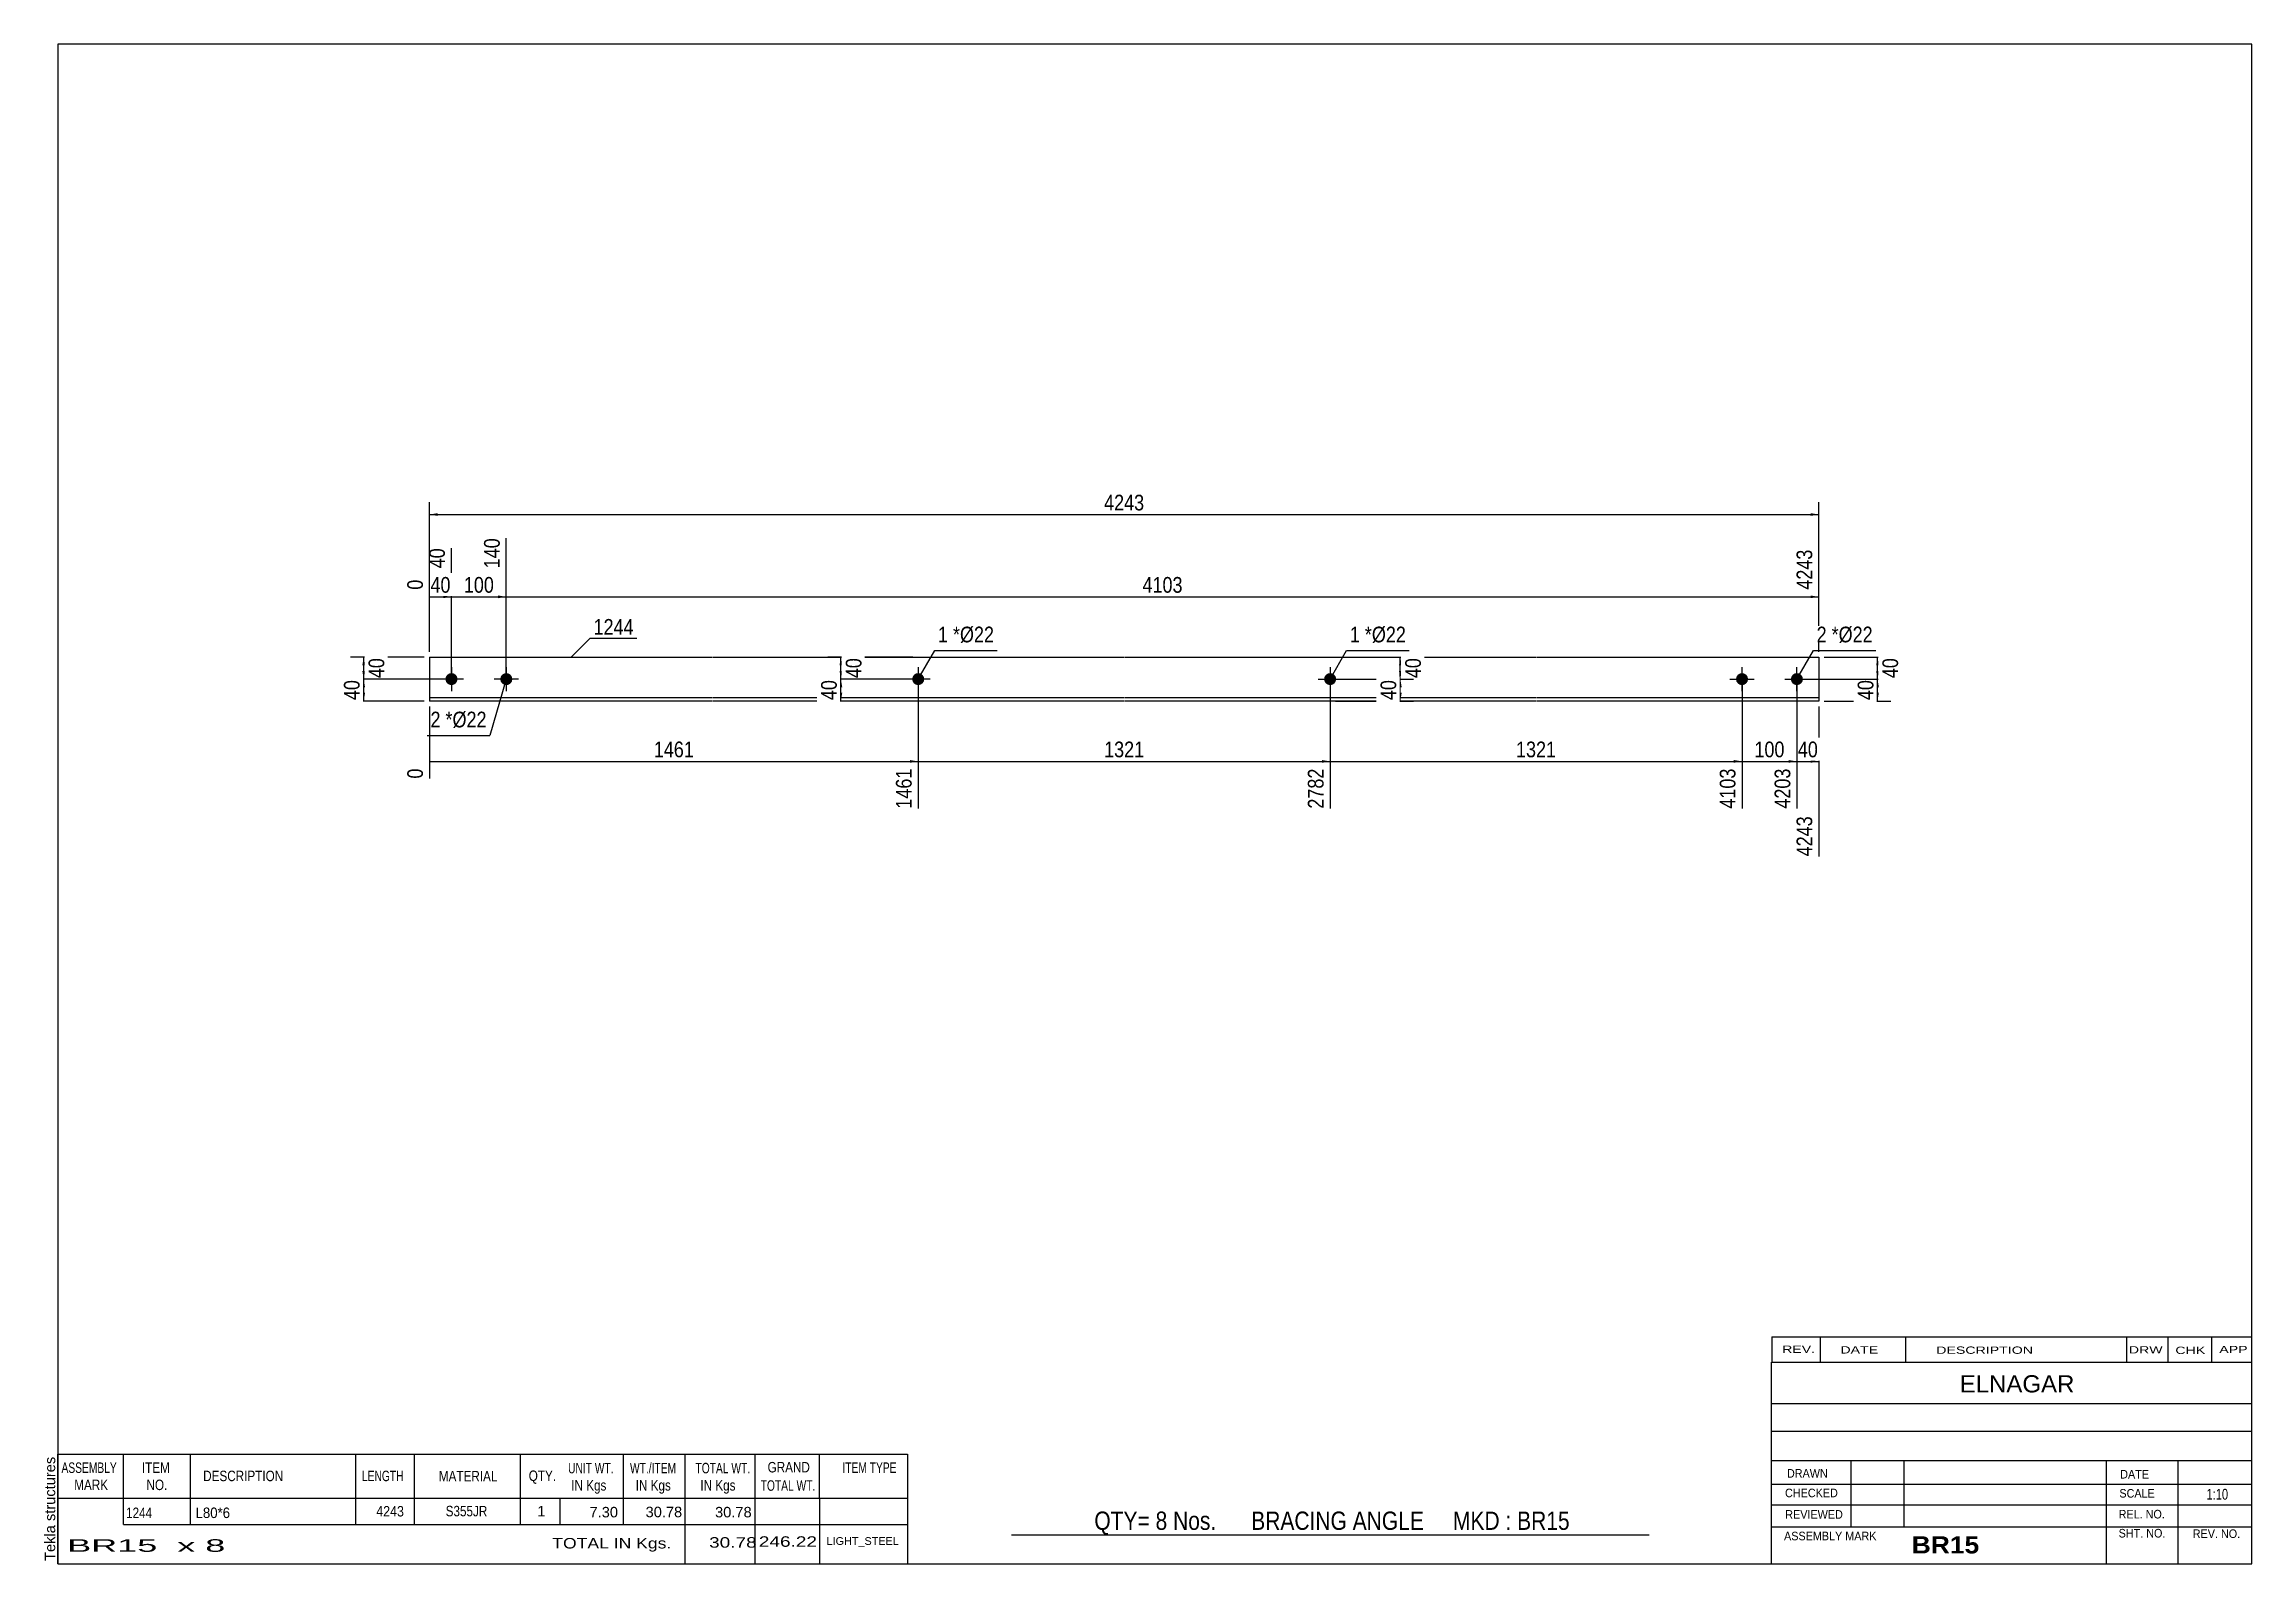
# Model space of a CAD drawing. Header units: millimetres. Extents: x -70 to 332, y -161 to 116.
import ezdxf

# ---------------------------------------------------------------- set-up
doc = ezdxf.new("R2010")
doc.units = ezdxf.units.MM
doc.styles.add('Arial', font='ARIAL.TTF', dxfattribs={"height": 0.2})
doc.styles.add('Arial Bold', font='ARIALBD.TTF', dxfattribs={"height": 0.2})
doc.styles.add('Arial Narrow', font='ARIALN.TTF', dxfattribs={"height": 0.2})

# ---------------------------------------------------------------- blocks, each defined once
blk = doc.blocks.new('Unknown-627385609-1670')
at = {"color": 5, "linetype": 'Continuous'}
for p, q in [((332.25, 115.75), (-67.75, 115.75)), ((-67.75, 115.75), (-67.75, -161.25)), ((332.25, -161.25), (332.25, 115.75)), ((-67.75, -161.25), (332.25, -161.25))]:
    blk.add_line(p, q, dxfattribs=at)
at = {"color": 174, "linetype": 'Continuous', "style": 'Arial'}
blk.add_text('Tekla structures', height=1.9102, rotation=90, dxfattribs=at).set_placement((-68.25, -160.75))
blk = doc.blocks.new('Bolt-627385609-1279 - 1228')
at = {"linetype": 'Continuous'}
for points in [[(4, -1.1, -1), (4, 1.1, -1)], [(14, -1.1, -1), (14, 1.1, -1)]]:
    blk.add_hatch(color=3, dxfattribs=at).paths.add_polyline_path(points)
at = {"color": 3, "linetype": 'Continuous'}
for p, q in [((6.2, 0), (1.8, 0)), ((4, 2.2), (4, -2.2)), ((16.2, 0), (11.8, 0)), ((14, 2.2), (14, -2.2))]:
    blk.add_line(p, q, dxfattribs=at)
blk = doc.blocks.new('Part-627385609-1275 - 1228')
at = {"color": 2, "linetype": 'Continuous'}
for p, q in [((0, 4), (0, -4)), ((0, 4), (51.5, 4)), ((51.6, 4), (126.6, 4)), ((126.7, 4), (201.7, 4)), ((201.8, 4), (253.3, 4)), ((253.3, 4), (253.3, -4)), ((51.5, -3.4), (0, -3.4)), ((51.5, -4), (0, -4)), ((126.6, -3.4), (51.6, -3.4)), ((126.6, -4), (51.6, -4)), ((201.7, -3.4), (126.7, -3.4)), ((201.7, -4), (126.7, -4)), ((253.3, -3.4), (201.8, -3.4)), ((253.3, -4), (201.8, -4))]:
    blk.add_line(p, q, dxfattribs=at)
blk = doc.blocks.new('Bolt-627385609-1276 - 1228')
at = {"linetype": 'Continuous'}
for points in [[(239.3, 1.1, -1), (239.3, -1.1, -1)], [(249.3, 1.1, -1), (249.3, -1.1, -1)]]:
    blk.add_hatch(color=3, dxfattribs=at).paths.add_polyline_path(points)
at = {"color": 3, "linetype": 'Continuous'}
for p, q in [((239.3, -2.2), (239.3, 2.2)), ((249.3, -2.2), (249.3, 2.2)), ((237.1, 0), (241.5, 0)), ((247.1, 0), (251.5, 0))]:
    blk.add_line(p, q, dxfattribs=at)
blk = doc.blocks.new('Bolt-627385609-1277 - 1228')
at = {"linetype": 'Continuous'}
blk.add_hatch(color=3, dxfattribs=at).paths.add_polyline_path([(164.2, 1.1, -1), (164.2, -1.1, -1)])
at = {"color": 3, "linetype": 'Continuous'}
for p, q in [((164.2, 2.2), (164.2, -2.2)), ((162, 0), (166.4, 0))]:
    blk.add_line(p, q, dxfattribs=at)
blk = doc.blocks.new('Bolt-627385609-1278 - 1228')
at = {"linetype": 'Continuous'}
blk.add_hatch(color=3, dxfattribs=at).paths.add_polyline_path([(89.1, -1.1, -1), (89.1, 1.1, -1)])
at = {"color": 3, "linetype": 'Continuous'}
for p, q in [((89.1, 2.2), (89.1, -2.2)), ((91.3, 0), (86.9, 0))]:
    blk.add_line(p, q, dxfattribs=at)
blk = doc.blocks.new('StraightDimension-627385609-1340 - 1228')
at = {"linetype": 'Continuous'}
for points in [[(263.75, -1.5), (264, 0), (264.25, -1.5)], [(264.25, -2.5), (264, -4), (263.75, -2.5)]]:
    blk.add_hatch(color=7, dxfattribs=at).paths.add_polyline_path(points)
at = {"color": 7, "linetype": 'Continuous'}
for p, q in [((250.3, 0), (266.4, 0)), ((254.3, -4), (266.4, -4)), ((264, -4), (264, 0))]:
    blk.add_line(p, q, dxfattribs=at)
at = {"color": 0}
blk.add_wipeout([(263.85, 0.43), (259.65, 0.43), (259.65, -4.43), (263.85, -4.43)], dxfattribs=at)
at = {"color": 3, "style": 'Arial Narrow'}
blk.add_text('40', height=2.863, rotation=90.0002, dxfattribs=at).set_placement((263.25, -3.83))
blk = doc.blocks.new('StraightDimension-627385609-1339 - 1228')
at = {"linetype": 'Continuous'}
for points in [[(263.75, 2.5), (264, 4), (264.25, 2.5)], [(264.25, 1.5), (264, 0), (263.75, 1.5)]]:
    blk.add_hatch(color=7, dxfattribs=at).paths.add_polyline_path(points)
at = {"color": 7, "linetype": 'Continuous'}
for p, q in [((254.3, 4), (266.25, 4)), ((264, 0), (264, 4)), ((250.3, 0), (266.25, 0))]:
    blk.add_line(p, q, dxfattribs=at)
at = {"color": 0}
blk.add_wipeout([(268.35, 4.43), (264.15, 4.43), (264.15, -0.43), (268.35, -0.43)], dxfattribs=at)
at = {"color": 3, "style": 'Arial Narrow'}
blk.add_text('40', height=2.863, rotation=90.0002, dxfattribs=at).set_placement((267.75, 0.17))
blk = doc.blocks.new('StraightDimension-627385609-1347 - 1228')
at = {"linetype": 'Continuous'}
for points in [[(-12.25, 2.5), (-12, 4), (-11.75, 2.5)], [(-11.75, 1.5), (-12, 0), (-12.25, 1.5)]]:
    blk.add_hatch(color=7, dxfattribs=at).paths.add_polyline_path(points)
at = {"color": 7, "linetype": 'Continuous'}
for p, q in [((-1, 4), (-14.4, 4)), ((3, 0), (-14.4, 0)), ((-12, 0), (-12, 4))]:
    blk.add_line(p, q, dxfattribs=at)
at = {"color": 0}
blk.add_wipeout([(-7.65, 4.43), (-11.85, 4.43), (-11.85, -0.43), (-7.65, -0.43)], dxfattribs=at)
at = {"color": 3, "style": 'Arial Narrow'}
blk.add_text('40', height=2.863, rotation=90.0002, dxfattribs=at).set_placement((-8.25, 0.17))
blk = doc.blocks.new('StraightDimension-627385609-1288 - 1228')
at = {"linetype": 'Continuous'}
blk.add_hatch(color=7, dxfattribs=at).paths.add_polyline_path([(251.8, -14.75), (253.3, -15), (251.8, -15.25)])
at = {"color": 7, "linetype": 'Continuous'}
for p, q in [((249.3, -1), (249.3, -23.61)), ((253.3, -5), (253.3, -32.31)), ((249.3, -15), (253.3, -15))]:
    blk.add_line(p, q, dxfattribs=at)
at = {"color": 0}
blk.add_wipeout([(253.73, -14.85), (253.73, -10.65), (248.87, -10.65), (248.87, -14.85)], dxfattribs=at)
at = {"color": 0, "linetype": 'Continuous'}
blk.add_wipeout([(252.7, -24.4), (248.5, -24.4), (248.5, -32.91), (252.7, -32.91)], dxfattribs=at)
at = {"color": 3, "style": 'Arial Narrow'}
blk.add_text('40', height=2.863, dxfattribs=at).set_placement((249.47, -14.25))
at = {"color": 3, "linetype": 'Continuous', "style": 'Arial Narrow'}
blk.add_text('4243', height=2.863, rotation=90.0002, dxfattribs=at).set_placement((252.1, -32.31))
blk = doc.blocks.new('StraightDimension-627385609-1289 - 1228')
at = {"linetype": 'Continuous'}
blk.add_hatch(color=7, dxfattribs=at).paths.add_polyline_path([(247.8, -14.75), (249.3, -15), (247.8, -15.25)])
at = {"color": 7, "linetype": 'Continuous'}
for p, q in [((239.3, -1), (239.3, -23.61)), ((249.3, -1), (249.3, -23.61)), ((239.3, -15), (249.3, -15))]:
    blk.add_line(p, q, dxfattribs=at)
at = {"color": 0}
blk.add_wipeout([(247.64, -14.85), (247.64, -10.65), (240.96, -10.65), (240.96, -14.85)], dxfattribs=at)
at = {"color": 0, "linetype": 'Continuous'}
blk.add_wipeout([(248.7, -15.7), (244.5, -15.7), (244.5, -24.21), (248.7, -24.21)], dxfattribs=at)
at = {"color": 3, "style": 'Arial Narrow'}
blk.add_text('100', height=2.863, dxfattribs=at).set_placement((241.56, -14.25))
at = {"color": 3, "linetype": 'Continuous', "style": 'Arial Narrow'}
blk.add_text('4203', height=2.863, rotation=90.0002, dxfattribs=at).set_placement((248.1, -23.61))
blk = doc.blocks.new('StraightDimension-627385609-1290 - 1228')
at = {"linetype": 'Continuous'}
blk.add_hatch(color=7, dxfattribs=at).paths.add_polyline_path([(237.8, -14.75), (239.3, -15), (237.8, -15.25)])
at = {"color": 7, "linetype": 'Continuous'}
for p, q in [((164.2, -1), (164.2, -23.61)), ((239.3, -1), (239.3, -23.61)), ((164.2, -15), (239.3, -15))]:
    blk.add_line(p, q, dxfattribs=at)
at = {"color": 0}
blk.add_wipeout([(206.01, -14.85), (206.01, -10.65), (197.49, -10.65), (197.49, -14.85)], dxfattribs=at)
at = {"color": 0, "linetype": 'Continuous'}
blk.add_wipeout([(238.7, -15.7), (234.5, -15.7), (234.5, -24.21), (238.7, -24.21)], dxfattribs=at)
at = {"color": 3, "style": 'Arial Narrow'}
blk.add_text('1321', height=2.863, dxfattribs=at).set_placement((198.09, -14.25))
at = {"color": 3, "linetype": 'Continuous', "style": 'Arial Narrow'}
blk.add_text('4103', height=2.863, rotation=90.0002, dxfattribs=at).set_placement((238.1, -23.61))
blk = doc.blocks.new('StraightDimension-627385609-1291 - 1228')
at = {"linetype": 'Continuous'}
blk.add_hatch(color=7, dxfattribs=at).paths.add_polyline_path([(162.7, -14.75), (164.2, -15), (162.7, -15.25)])
at = {"color": 7, "linetype": 'Continuous'}
for p, q in [((89.1, -1), (89.1, -23.61)), ((164.2, -1), (164.2, -23.61)), ((89.1, -15), (164.2, -15))]:
    blk.add_line(p, q, dxfattribs=at)
at = {"color": 0}
blk.add_wipeout([(130.91, -14.85), (130.91, -10.65), (122.39, -10.65), (122.39, -14.85)], dxfattribs=at)
at = {"color": 0, "linetype": 'Continuous'}
blk.add_wipeout([(163.6, -15.7), (159.4, -15.7), (159.4, -24.21), (163.6, -24.21)], dxfattribs=at)
at = {"color": 3, "style": 'Arial Narrow'}
blk.add_text('1321', height=2.863, dxfattribs=at).set_placement((122.99, -14.25))
at = {"color": 3, "linetype": 'Continuous', "style": 'Arial Narrow'}
blk.add_text('2782', height=2.863, rotation=90.0002, dxfattribs=at).set_placement((163, -23.61))
blk = doc.blocks.new('StraightDimension-627385609-1292 - 1228')
at = {"linetype": 'Continuous'}
blk.add_hatch(color=7, dxfattribs=at).paths.add_polyline_path([(87.6, -14.75), (89.1, -15), (87.6, -15.25)])
at = {"color": 7, "linetype": 'Continuous'}
for p, q in [((89.1, -1), (89.1, -23.61)), ((0, -5), (0, -18.13)), ((0, -15), (89.1, -15))]:
    blk.add_line(p, q, dxfattribs=at)
at = {"color": 0}
blk.add_wipeout([(48.81, -14.85), (48.81, -10.65), (40.29, -10.65), (40.29, -14.85)], dxfattribs=at)
at = {"color": 0, "linetype": 'Continuous'}
for points in [[(-0.6, -15.7), (-4.8, -15.7), (-4.8, -18.73), (-0.6, -18.73)], [(88.5, -15.7), (84.3, -15.7), (84.3, -24.21), (88.5, -24.21)]]:
    blk.add_wipeout(points, dxfattribs=at)
at = {"color": 3, "style": 'Arial Narrow'}
blk.add_text('1461', height=2.863, dxfattribs=at).set_placement((40.89, -14.25))
at = {"color": 3, "linetype": 'Continuous', "style": 'Arial Narrow'}
for s, height, p in [('0', 2.86, (-1.2, -18.13)), ('1461', 2.863, (87.9, -23.61))]:
    blk.add_text(s, height=height, rotation=90.0002, dxfattribs=at).set_placement(p)
blk = doc.blocks.new('StraightDimension-627385609-1309 - 1228')
at = {"linetype": 'Continuous'}
blk.add_hatch(color=7, dxfattribs=at).paths.add_polyline_path([(251.8, 15.25), (253.3, 15), (251.8, 14.75)])
at = {"color": 7, "linetype": 'Continuous'}
for p, q in [((14, 1), (14, 25.68)), ((253.3, 5), (253.3, 23.61)), ((14, 15), (253.3, 15))]:
    blk.add_line(p, q, dxfattribs=at)
at = {"color": 0, "linetype": 'Continuous'}
blk.add_wipeout([(252.7, 24.21), (248.5, 24.21), (248.5, 15.7), (252.7, 15.7)], dxfattribs=at)
at = {"color": 0}
blk.add_wipeout([(137.91, 15.15), (137.91, 19.35), (129.39, 19.35), (129.39, 15.15)], dxfattribs=at)
at = {"color": 3, "linetype": 'Continuous', "style": 'Arial Narrow'}
blk.add_text('4243', height=2.863, rotation=90.0002, dxfattribs=at).set_placement((252.1, 16.3))
at = {"color": 3, "style": 'Arial Narrow'}
blk.add_text('4103', height=2.863, dxfattribs=at).set_placement((129.99, 15.75))
blk = doc.blocks.new('StraightDimension-627385609-1310 - 1228')
at = {"linetype": 'Continuous'}
blk.add_hatch(color=7, dxfattribs=at).paths.add_polyline_path([(12.5, 15.25), (14, 15), (12.5, 14.75)])
at = {"color": 7, "linetype": 'Continuous'}
for p, q in [((14, 1), (14, 25.68)), ((4, 1), (4, 23.86)), ((4, 15), (14, 15))]:
    blk.add_line(p, q, dxfattribs=at)
at = {"color": 0}
blk.add_wipeout([(12.34, 15.15), (12.34, 19.35), (5.66, 19.35), (5.66, 15.15)], dxfattribs=at)
at = {"color": 0, "linetype": 'Continuous'}
blk.add_wipeout([(13.4, 26.28), (9.2, 26.28), (9.2, 19.6), (13.4, 19.6)], dxfattribs=at)
at = {"color": 3, "linetype": 'Continuous', "style": 'Arial Narrow'}
blk.add_text('140', height=2.863, rotation=90.0002, dxfattribs=at).set_placement((12.8, 20.2))
at = {"color": 3, "style": 'Arial Narrow'}
blk.add_text('100', height=2.863, dxfattribs=at).set_placement((6.26, 15.75))
blk = doc.blocks.new('StraightDimension-627385609-1311 - 1228')
at = {"linetype": 'Continuous'}
blk.add_hatch(color=7, dxfattribs=at).paths.add_polyline_path([(2.5, 15.25), (4, 15), (2.5, 14.75)])
at = {"color": 7, "linetype": 'Continuous'}
for p, q in [((4, 1), (4, 23.86)), ((0, 5), (0, 18.13)), ((0, 15), (4, 15))]:
    blk.add_line(p, q, dxfattribs=at)
at = {"color": 0}
blk.add_wipeout([(4.43, 15.15), (4.43, 19.35), (-0.43, 19.35), (-0.43, 15.15)], dxfattribs=at)
at = {"color": 0, "linetype": 'Continuous'}
blk.add_wipeout([(3.4, 24.46), (-0.8, 24.46), (-0.8, 19.6), (3.4, 19.6)], dxfattribs=at)
blk.add_wipeout([(-0.6, 18.73), (-4.8, 18.73), (-4.8, 15.7), (-0.6, 15.7)], dxfattribs=at)
at = {"color": 3, "linetype": 'Continuous', "style": 'Arial Narrow'}
for s, height, p in [('40', 2.863, (2.8, 20.2)), ('0', 2.86, (-1.2, 16.3))]:
    blk.add_text(s, height=height, rotation=90.0002, dxfattribs=at).set_placement(p)
at = {"color": 3, "style": 'Arial Narrow'}
blk.add_text('40', height=2.863, dxfattribs=at).set_placement((0.17, 15.75))
blk = doc.blocks.new('StraightDimension-627385609-1323 - 1228')
at = {"linetype": 'Continuous'}
for points in [[(74.75, 2.5), (75, 4), (75.25, 2.5)], [(75.25, 1.5), (75, 0), (74.75, 1.5)]]:
    blk.add_hatch(color=7, dxfattribs=at).paths.add_polyline_path(points)
at = {"color": 7, "linetype": 'Continuous'}
for p, q in [((88.1, 4), (72.6, 4)), ((75, 0), (75, 4)), ((88.1, 0), (72.6, 0))]:
    blk.add_line(p, q, dxfattribs=at)
at = {"color": 0}
blk.add_wipeout([(79.35, 4.43), (75.15, 4.43), (75.15, -0.43), (79.35, -0.43)], dxfattribs=at)
at = {"color": 3, "style": 'Arial Narrow'}
blk.add_text('40', height=2.863, rotation=90.0002, dxfattribs=at).set_placement((78.75, 0.17))
blk = doc.blocks.new('StraightDimension-627385609-1324 - 1228')
at = {"linetype": 'Continuous'}
for points in [[(74.75, -1.5), (75, 0), (75.25, -1.5)], [(75.25, -2.5), (75, -4), (74.75, -2.5)]]:
    blk.add_hatch(color=7, dxfattribs=at).paths.add_polyline_path(points)
at = {"color": 7, "linetype": 'Continuous'}
for p, q in [((88.1, 0), (72.75, 0)), ((88.1, -4), (72.75, -4)), ((75, -4), (75, 0))]:
    blk.add_line(p, q, dxfattribs=at)
at = {"color": 0}
blk.add_wipeout([(74.85, 0.43), (70.65, 0.43), (70.65, -4.43), (74.85, -4.43)], dxfattribs=at)
at = {"color": 3, "style": 'Arial Narrow'}
blk.add_text('40', height=2.863, rotation=90.0002, dxfattribs=at).set_placement((74.25, -3.83))
blk = doc.blocks.new('StraightDimension-627385609-1331 - 1228')
at = {"linetype": 'Continuous'}
for points in [[(176.75, 2.5), (177, 4), (177.25, 2.5)], [(177.25, 1.5), (177, 0), (176.75, 1.5)]]:
    blk.add_hatch(color=7, dxfattribs=at).paths.add_polyline_path(points)
at = {"color": 7, "linetype": 'Continuous'}
for p, q in [((165.2, 4), (179.25, 4)), ((177, 0), (177, 4)), ((165.2, 0), (179.25, 0))]:
    blk.add_line(p, q, dxfattribs=at)
at = {"color": 0}
blk.add_wipeout([(181.35, 4.43), (177.15, 4.43), (177.15, -0.43), (181.35, -0.43)], dxfattribs=at)
at = {"color": 3, "style": 'Arial Narrow'}
blk.add_text('40', height=2.863, rotation=90.0002, dxfattribs=at).set_placement((180.75, 0.17))
blk = doc.blocks.new('StraightDimension-627385609-1332 - 1228')
at = {"linetype": 'Continuous'}
for points in [[(176.75, -1.5), (177, 0), (177.25, -1.5)], [(177.25, -2.5), (177, -4), (176.75, -2.5)]]:
    blk.add_hatch(color=7, dxfattribs=at).paths.add_polyline_path(points)
at = {"color": 7, "linetype": 'Continuous'}
for p, q in [((165.2, 0), (179.4, 0)), ((165.2, -4), (179.4, -4)), ((177, -4), (177, 0))]:
    blk.add_line(p, q, dxfattribs=at)
at = {"color": 0}
blk.add_wipeout([(176.85, 0.43), (172.65, 0.43), (172.65, -4.43), (176.85, -4.43)], dxfattribs=at)
at = {"color": 3, "style": 'Arial Narrow'}
blk.add_text('40', height=2.863, rotation=90.0002, dxfattribs=at).set_placement((176.25, -3.83))
blk = doc.blocks.new('StraightDimension-627385609-1348 - 1228')
at = {"linetype": 'Continuous'}
for points in [[(-12.25, -1.5), (-12, 0), (-11.75, -1.5)], [(-11.75, -2.5), (-12, -4), (-12.25, -2.5)]]:
    blk.add_hatch(color=7, dxfattribs=at).paths.add_polyline_path(points)
at = {"color": 7, "linetype": 'Continuous'}
for p, q in [((3, 0), (-14.25, 0)), ((-12, -4), (-12, 0)), ((-1, -4), (-14.25, -4))]:
    blk.add_line(p, q, dxfattribs=at)
at = {"color": 0}
blk.add_wipeout([(-12.15, 0.43), (-16.35, 0.43), (-16.35, -4.43), (-12.15, -4.43)], dxfattribs=at)
at = {"color": 3, "style": 'Arial Narrow'}
blk.add_text('40', height=2.863, rotation=90.0002, dxfattribs=at).set_placement((-12.75, -3.83))
blk = doc.blocks.new('StraightDimension-627385609-1357 - 1228')
at = {"linetype": 'Continuous'}
for points in [[(1.5, 29.75), (0, 30), (1.5, 30.25)], [(251.8, 30.25), (253.3, 30), (251.8, 29.75)]]:
    blk.add_hatch(color=7, dxfattribs=at).paths.add_polyline_path(points)
at = {"color": 7, "linetype": 'Continuous'}
for p, q in [((0, 5), (0, 32.25)), ((253.3, 5), (253.3, 32.25)), ((0, 30), (253.3, 30))]:
    blk.add_line(p, q, dxfattribs=at)
at = {"color": 0}
blk.add_wipeout([(130.91, 30.15), (130.91, 34.35), (122.39, 34.35), (122.39, 30.15)], dxfattribs=at)
at = {"color": 3, "style": 'Arial Narrow'}
blk.add_text('4243', height=2.863, dxfattribs=at).set_placement((122.99, 30.75))
blk = doc.blocks.new('CBS_REVISION-627385609-1686')
at = {"color": 7, "linetype": 'Continuous'}
for p, q in [((244.74, -119.87), (332.24, -119.87)), ((244.74, -119.87), (244.74, -124.5)), ((253.54, -119.87), (253.54, -124.5)), ((269.13, -119.87), (269.13, -124.44)), ((309.39, -119.87), (309.39, -124.5)), ((316.93, -119.87), (316.93, -124.5)), ((324.88, -119.87), (324.88, -124.5)), ((244.74, -124.5), (332.24, -124.5))]:
    blk.add_line(p, q, dxfattribs=at)
at = {"color": 7, "style": 'Arial Narrow', "width": 1.7}
for s, height, p in [('REV.', 1.326, (246.6, -122.82)), ('DATE', 1.326, (257.23, -122.94)), ('DESCRIPTION', 1.3257, (274.71, -122.99)), ('DRW', 1.326, (309.82, -122.93)), ('CHK', 1.326, (318.31, -123.02)), ('APP', 1.326, (326.31, -122.87))]:
    blk.add_text(s, height=height, dxfattribs=at).set_placement(p)
blk = doc.blocks.new('CBS_BOM-627385609-1683')
at = {"color": 7, "linetype": 'Continuous'}
for p, q in [((-67.78, -149.28), (-67.78, -141.28)), ((-67.78, -141.28), (87.14, -141.28)), ((-55.78, -149.28), (-55.78, -141.28)), ((-43.59, -149.28), (-43.59, -141.28)), ((-13.43, -149.28), (-13.43, -141.28)), ((-2.75, -149.28), (-2.75, -141.28)), ((16.57, -149.28), (16.57, -141.28)), ((35.37, -149.28), (35.37, -141.28)), ((46.58, -149.28), (46.58, -141.28)), ((59.37, -149.28), (59.37, -141.28)), ((71.12, -149.28), (71.12, -141.28)), ((87.14, -141.29), (87.14, -149.27)), ((-67.78, -149.28), (87.14, -149.28)), ((-67.78, -154.08), (-67.78, -149.28)), ((-55.78, -154.08), (-55.78, -149.28)), ((-43.59, -154.08), (-43.59, -149.28)), ((-13.43, -154.08), (-13.43, -149.28)), ((-2.75, -154.08), (-2.75, -149.28)), ((16.57, -154.08), (16.57, -149.28)), ((23.83, -154.08), (23.83, -149.28)), ((35.37, -154.08), (35.37, -149.28)), ((46.58, -154.08), (46.58, -149.28)), ((59.37, -154.08), (59.37, -149.28)), ((71.14, -154.08), (71.14, -149.28)), ((87.14, -149.28), (87.14, -154.08)), ((-67.78, -161.28), (-67.78, -154.1)), ((-55.78, -154.08), (87.14, -154.08)), ((46.58, -161.28), (46.58, -154.1)), ((59.37, -161.28), (59.37, -154.1)), ((71.18, -161.28), (71.18, -154.1)), ((87.14, -154.08), (87.14, -161.28)), ((-67.78, -161.28), (87.14, -161.28))]:
    blk.add_line(p, q, dxfattribs=at)
at = {"color": 3, "linetype": 'Continuous', "style": 'Arial'}
for s, height, width, p in [('ASSEMBLY', 1.91, 0.7, (-67.1, -144.71)), ('ITEM', 1.91, 0.8, (-52.45, -144.71)), ('DESCRIPTION', 1.9102, 0.8, (-41.27, -146.21)), ('LENGTH', 1.91, 0.7, (-12.32, -146.21)), ('MATERIAL', 1.91, 0.8, (1.7, -146.26)), ('QTY.', 1.91, 0.8, (18.09, -146.18)), ('UNIT WT.', 1.91, 0.7, (25.26, -144.78)), ('WT./ITEM', 1.91, 0.7, (36.55, -144.78)), ('TOTAL WT.', 1.91, 0.7, (48.49, -144.78)), ('GRAND', 1.91, 0.8, (61.64, -144.62)), ('ITEM TYPE', 1.91, 0.7, (75.28, -144.7)), ('MARK', 1.91, 0.8, (-64.78, -147.84)), ('NO.', 1.91, 0.8, (-51.6, -147.84)), ('IN Kgs', 1.91, 0.8, (25.84, -147.92)), ('IN Kgs', 1.91, 0.8, (37.59, -147.92)), ('IN Kgs', 1.91, 0.8, (49.38, -147.92)), ('TOTAL WT.', 1.91, 0.7, (60.38, -147.96))]:
    blk.add_text(s, height=height, dxfattribs=dict(at, width=width)).set_placement(p)
at = {"color": 7, "linetype": 'Continuous', "style": 'Arial'}
for s, width, p in [('1244', 0.8, (-55.32, -152.93)), ('L80*6', 0.9, (-42.65, -152.93)), ('4243', 0.85, (-9.71, -152.65)), ('S355JR', 0.8, (2.94, -152.62))]:
    blk.add_text(s, height=1.91, dxfattribs=dict(at, width=width)).set_placement(p)
for s, p in [('1', (19.66, -152.62)), ('7.30', (29.17, -152.81)), ('30.78', (39.39, -152.78)), ('30.78', (52.06, -152.81))]:
    blk.add_text(s, height=1.91, dxfattribs=at).set_placement(p)
at = {"color": 6, "linetype": 'Continuous', "style": 'Arial'}
for s, height, width, p in [('BR15  x 8', 2.292, 2.05, (-66.06, -159.09)), ('TOTAL IN Kgs.', 1.9102, 1.2, (22.38, -158.48)), ('30.78', 1.91, 1.3, (50.97, -158.33)), ('246.22', 1.91, 1.3, (60.04, -158.17))]:
    blk.add_text(s, height=height, dxfattribs=dict(at, width=width)).set_placement(p)
blk.add_text('LIGHT_STEEL', height=1.4135, dxfattribs=at).set_placement((72.39, -157.83))
blk = doc.blocks.new('CBS_CALLOFF-627385609-1684')
at = {"color": 7, "linetype": 'Continuous'}
blk.add_line((106.13, -155.98), (222.36, -156), dxfattribs=at)
at = {"color": 3, "linetype": 'Continuous', "style": 'Arial Narrow'}
blk.add_text('QTY= 8 Nos.      BRACING ANGLE     MKD : BR15', height=3.3405, dxfattribs=at).set_placement((121.21, -155.09))
blk = doc.blocks.new('CBS_NAME_BLOG-627385609-1685')
at = {"color": 7, "linetype": 'Continuous'}
for p, q in [((244.66, -124.5), (332.18, -124.5)), ((244.66, -161.21), (244.66, -124.5)), ((244.66, -132.04), (332.18, -132.04)), ((244.73, -137.09), (332.25, -137.09)), ((244.66, -142.46), (332.18, -142.46)), ((259.18, -154.57), (259.18, -142.47)), ((268.87, -154.54), (268.87, -142.47)), ((305.78, -161.21), (305.78, -142.48)), ((318.83, -161.21), (318.83, -142.47)), ((244.67, -146.76), (332.25, -146.74)), ((244.66, -150.51), (332.18, -150.51)), ((244.66, -154.55), (332.18, -154.55)), ((244.66, -161.25), (332.25, -161.25))]:
    blk.add_line(p, q, dxfattribs=at)
at = {"color": 3, "linetype": 'Continuous', "style": 'Arial'}
blk.add_text('ELNAGAR', height=3.133, dxfattribs=at).set_placement((278.98, -130.03))
at = {"color": 3, "linetype": 'Continuous'}
for s, height, style, width, p in [('DRAWN', 1.566, 'Arial', 0.9, (247.49, -145.57)), ('DATE', 1.566, 'Arial', 0.9, (308.25, -145.73)), ('CHECKED', 1.566, 'Arial', 0.9, (247.14, -149.14)), ('SCALE', 1.566, 'Arial', 0.9, (308.1, -149.21)), ('1:10', 1.957, 'Arial Narrow', 0.9, (323.99, -149.57)), ('REVIEWED', 1.566, 'Arial', 0.9, (247.18, -153.06)), ('REL. NO.', 1.566, 'Arial', 0.9, (307.96, -153.01)), ('ASSEMBLY MARK', 1.5663, 'Arial', 0.9, (246.96, -156.99)), ('BR15', 3.131, 'Arial Bold', 1.1, (270.24, -159.39)), ('SHT. NO.', 1.566, 'Arial', 0.9, (307.96, -156.48)), ('REV. NO.', 1.566, 'Arial', 0.9, (321.48, -156.57))]:
    blk.add_text(s, height=height, dxfattribs=dict(at, style=style, width=width)).set_placement(p)
blk = doc.blocks.new('Mark-627385609-1360 - 1228')
at = {"color": 0}
blk.add_wipeout([(37.22, 8.09), (37.22, 11.09), (29.91, 11.09), (29.91, 8.09)], dxfattribs=at)
blk.add_wipeout([(37.22, 8.09), (37.22, 11.09), (29.91, 11.09), (29.91, 8.09)], dxfattribs=at)
at = {"color": 7, "linetype": 'Continuous'}
for p, q in [((25.77, 3.95), (29.31, 7.49)), ((29.31, 7.49), (37.82, 7.49))]:
    blk.add_line(p, q, dxfattribs=at)
at = {"color": 3, "style": 'Arial Narrow'}
blk.add_text('1244', height=2.863, dxfattribs=at).set_placement((29.91, 8.09))
blk = doc.blocks.new('Mark-627385609-1363 - 1228')
at = {"color": 0}
blk.add_wipeout([(254.73, 6.7), (254.73, 9.7), (252.9, 9.7), (252.9, 6.7)], dxfattribs=at)
blk.add_wipeout([(254.73, 6.7), (254.73, 9.7), (252.9, 9.7), (252.9, 6.7)], dxfattribs=at)
at = {"color": 7, "linetype": 'Continuous'}
blk.add_line((249.3, 0), (252.3, 5.2), dxfattribs=at)
at = {"color": 0}
blk.add_wipeout([(256.91, 6.7), (256.91, 9.7), (255.63, 9.7), (255.63, 6.7)], dxfattribs=at)
blk.add_wipeout([(256.91, 6.7), (256.91, 9.7), (255.63, 9.7), (255.63, 6.7)], dxfattribs=at)
at = {"color": 3, "style": 'Arial Narrow'}
blk.add_text('2', height=2.86, dxfattribs=at).set_placement((252.9, 6.7))
at = {"color": 0}
blk.add_wipeout([(263.12, 6.7), (263.12, 9.7), (256.91, 9.7), (256.91, 6.7)], dxfattribs=at)
blk.add_wipeout([(263.12, 6.7), (263.12, 9.7), (256.91, 9.7), (256.91, 6.7)], dxfattribs=at)
at = {"color": 7, "linetype": 'Continuous'}
blk.add_line((252.3, 5.2), (263.72, 5.2), dxfattribs=at)
at = {"color": 3, "style": 'Arial Narrow'}
for s, height, p in [('*', 2.86, (255.63, 6.7)), ('Ø22', 2.863, (256.91, 6.7))]:
    blk.add_text(s, height=height, dxfattribs=at).set_placement(p)
blk = doc.blocks.new('Mark-627385609-1364 - 1228')
at = {"color": 0}
blk.add_wipeout([(169.63, 6.7), (169.63, 9.7), (167.8, 9.7), (167.8, 6.7)], dxfattribs=at)
blk.add_wipeout([(169.63, 6.7), (169.63, 9.7), (167.8, 9.7), (167.8, 6.7)], dxfattribs=at)
at = {"color": 7, "linetype": 'Continuous'}
blk.add_line((164.2, 0), (167.2, 5.2), dxfattribs=at)
at = {"color": 0}
blk.add_wipeout([(171.81, 6.7), (171.81, 9.7), (170.53, 9.7), (170.53, 6.7)], dxfattribs=at)
blk.add_wipeout([(171.81, 6.7), (171.81, 9.7), (170.53, 9.7), (170.53, 6.7)], dxfattribs=at)
at = {"color": 3, "style": 'Arial Narrow'}
blk.add_text('1', height=2.86, dxfattribs=at).set_placement((167.8, 6.7))
at = {"color": 0}
blk.add_wipeout([(178.02, 6.7), (178.02, 9.7), (171.81, 9.7), (171.81, 6.7)], dxfattribs=at)
blk.add_wipeout([(178.02, 6.7), (178.02, 9.7), (171.81, 9.7), (171.81, 6.7)], dxfattribs=at)
at = {"color": 7, "linetype": 'Continuous'}
blk.add_line((167.2, 5.2), (178.62, 5.2), dxfattribs=at)
at = {"color": 3, "style": 'Arial Narrow'}
for s, height, p in [('*', 2.86, (170.53, 6.7)), ('Ø22', 2.863, (171.81, 6.7))]:
    blk.add_text(s, height=height, dxfattribs=at).set_placement(p)
blk = doc.blocks.new('Mark-627385609-1365 - 1228')
at = {"color": 0}
blk.add_wipeout([(94.53, 6.7), (94.53, 9.7), (92.7, 9.7), (92.7, 6.7)], dxfattribs=at)
blk.add_wipeout([(94.53, 6.7), (94.53, 9.7), (92.7, 9.7), (92.7, 6.7)], dxfattribs=at)
at = {"color": 7, "linetype": 'Continuous'}
blk.add_line((89.1, 0), (92.1, 5.2), dxfattribs=at)
at = {"color": 0}
blk.add_wipeout([(96.71, 6.7), (96.71, 9.7), (95.43, 9.7), (95.43, 6.7)], dxfattribs=at)
blk.add_wipeout([(96.71, 6.7), (96.71, 9.7), (95.43, 9.7), (95.43, 6.7)], dxfattribs=at)
at = {"color": 3, "style": 'Arial Narrow'}
blk.add_text('1', height=2.86, dxfattribs=at).set_placement((92.7, 6.7))
at = {"color": 0}
blk.add_wipeout([(102.92, 6.7), (102.92, 9.7), (96.71, 9.7), (96.71, 6.7)], dxfattribs=at)
blk.add_wipeout([(102.92, 6.7), (102.92, 9.7), (96.71, 9.7), (96.71, 6.7)], dxfattribs=at)
at = {"color": 7, "linetype": 'Continuous'}
blk.add_line((92.1, 5.2), (103.52, 5.2), dxfattribs=at)
at = {"color": 3, "style": 'Arial Narrow'}
for s, height, p in [('*', 2.86, (95.43, 6.7)), ('Ø22', 2.863, (96.71, 6.7))]:
    blk.add_text(s, height=height, dxfattribs=at).set_placement(p)
blk = doc.blocks.new('Mark-627385609-1366 - 1228')
at = {"color": 0}
blk.add_wipeout([(2.01, -8.8), (2.01, -5.8), (0.18, -5.8), (0.18, -8.8)], dxfattribs=at)
blk.add_wipeout([(2.01, -8.8), (2.01, -5.8), (0.18, -5.8), (0.18, -8.8)], dxfattribs=at)
blk.add_wipeout([(4.19, -8.8), (4.19, -5.8), (2.91, -5.8), (2.91, -8.8)], dxfattribs=at)
blk.add_wipeout([(4.19, -8.8), (4.19, -5.8), (2.91, -5.8), (2.91, -8.8)], dxfattribs=at)
at = {"color": 3, "style": 'Arial Narrow'}
blk.add_text('2', height=2.86, dxfattribs=at).set_placement((0.18, -8.8))
at = {"color": 0}
blk.add_wipeout([(10.4, -8.8), (10.4, -5.8), (4.19, -5.8), (4.19, -8.8)], dxfattribs=at)
blk.add_wipeout([(10.4, -8.8), (10.4, -5.8), (4.19, -5.8), (4.19, -8.8)], dxfattribs=at)
at = {"color": 7, "linetype": 'Continuous'}
for p in [(14, 0), (-0.42, -10.3)]:
    blk.add_line(p, (11, -10.3), dxfattribs=at)
at = {"color": 3, "style": 'Arial Narrow'}
for s, height, p in [('*', 2.86, (2.91, -8.8)), ('Ø22', 2.863, (4.19, -8.8))]:
    blk.add_text(s, height=height, dxfattribs=at).set_placement(p)

msp = doc.modelspace()

# ---------------------------------------------------------------- block references
for name in ['Unknown-627385609-1670', 'Part-627385609-1275 - 1228', 'Bolt-627385609-1279 - 1228', 'Bolt-627385609-1278 - 1228', 'Bolt-627385609-1277 - 1228', 'Bolt-627385609-1276 - 1228', 'CBS_REVISION-627385609-1686', 'CBS_NAME_BLOG-627385609-1685', 'CBS_BOM-627385609-1683', 'CBS_CALLOFF-627385609-1684']:
    msp.add_blockref(name, (0, 0))

# ---------------------------------------------------------------- next in the draw order: block references
for name in ['StraightDimension-627385609-1347 - 1228', 'StraightDimension-627385609-1340 - 1228']:
    msp.add_blockref(name, (0, 0))

# ---------------------------------------------------------------- next in the draw order: block references
msp.add_blockref('StraightDimension-627385609-1339 - 1228', (0, 0))

# ---------------------------------------------------------------- next in the draw order: block references
msp.add_blockref('StraightDimension-627385609-1288 - 1228', (0, 0))

# ---------------------------------------------------------------- next in the draw order: block references
msp.add_blockref('StraightDimension-627385609-1289 - 1228', (0, 0))

# ---------------------------------------------------------------- next in the draw order: block references
msp.add_blockref('StraightDimension-627385609-1290 - 1228', (0, 0))

# ---------------------------------------------------------------- next in the draw order: block references
msp.add_blockref('StraightDimension-627385609-1291 - 1228', (0, 0))

# ---------------------------------------------------------------- next in the draw order: block references
msp.add_blockref('StraightDimension-627385609-1292 - 1228', (0, 0))

# ---------------------------------------------------------------- next in the draw order: block references
msp.add_blockref('StraightDimension-627385609-1309 - 1228', (0, 0))

# ---------------------------------------------------------------- next in the draw order: block references
for name in ['StraightDimension-627385609-1310 - 1228', 'StraightDimension-627385609-1323 - 1228', 'StraightDimension-627385609-1331 - 1228']:
    msp.add_blockref(name, (0, 0))

# ---------------------------------------------------------------- next in the draw order: block references
for name in ['StraightDimension-627385609-1311 - 1228', 'StraightDimension-627385609-1324 - 1228', 'StraightDimension-627385609-1332 - 1228']:
    msp.add_blockref(name, (0, 0))

# ---------------------------------------------------------------- next in the draw order: block references
for name in ['StraightDimension-627385609-1357 - 1228', 'StraightDimension-627385609-1348 - 1228']:
    msp.add_blockref(name, (0, 0))

# ---------------------------------------------------------------- next in the draw order: block references
for name in ['Mark-627385609-1360 - 1228', 'Mark-627385609-1365 - 1228', 'Mark-627385609-1364 - 1228', 'Mark-627385609-1363 - 1228', 'Mark-627385609-1366 - 1228']:
    msp.add_blockref(name, (0, 0))

doc.saveas('drawing.dxf')
